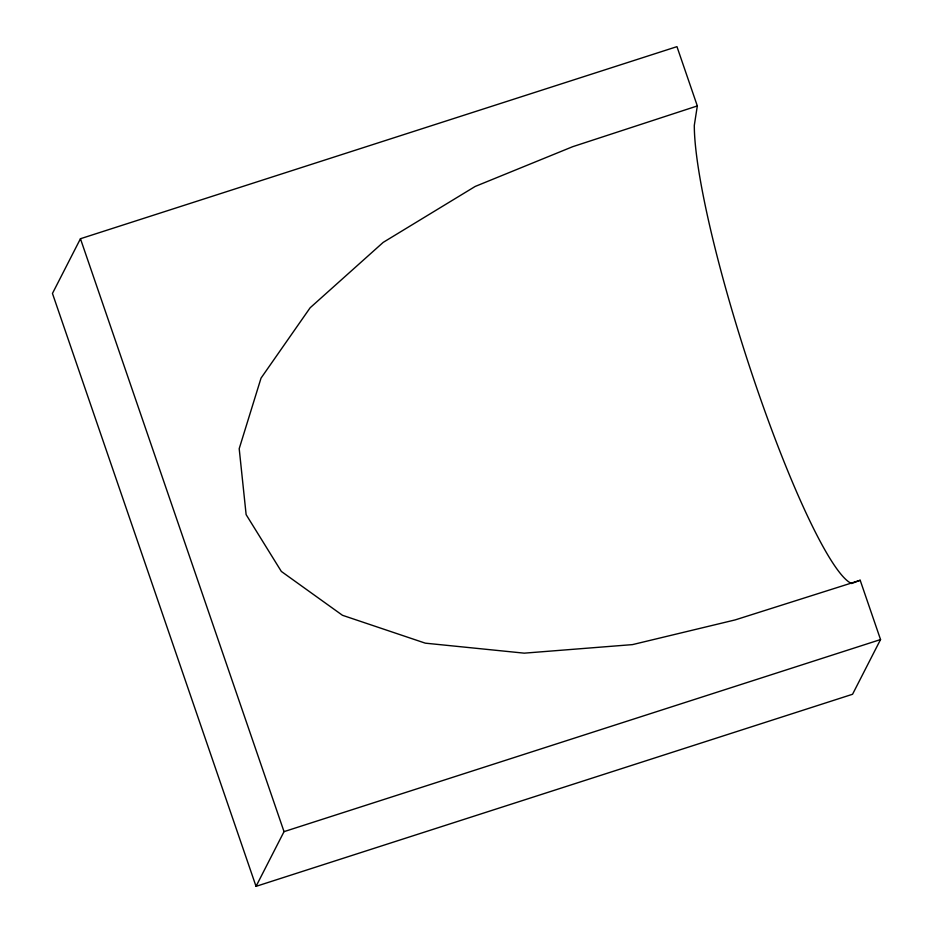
<?xml version="1.0" encoding="UTF-8"?>
<svg xmlns="http://www.w3.org/2000/svg" width="933" height="933" viewBox="0 0 933 933"><rect width="100%" height="100%" fill="white"/><g stroke="black" fill="none" stroke-linecap="round" stroke-linejoin="round"><path stroke-width="1.4" d="M697.324 105.942L694.304 125.349A253.111 35.069 72.2 0 0 756.36 386.868A253.111 35.069 72.2 0 0 851.619 583.51L860.191 580.268L880.542 639.56L852.552 694.269L256.039 886.35L52.458 293.44L80.448 238.731L676.961 46.65L697.324 105.942L572.687 146.691L475.189 186.448L383.195 242.382L310.153 307.762L261.03 378.122L239.198 448.68L246.125 514.619L281.346 571.439L342.469 615.29L425.308 643.164L524.241 653.158L632.504 644.61L735.169 619.909L860.191 580.268M256.039 886.35L284.029 831.641L880.542 639.56M80.448 238.731L284.029 831.641"/></g></svg>
